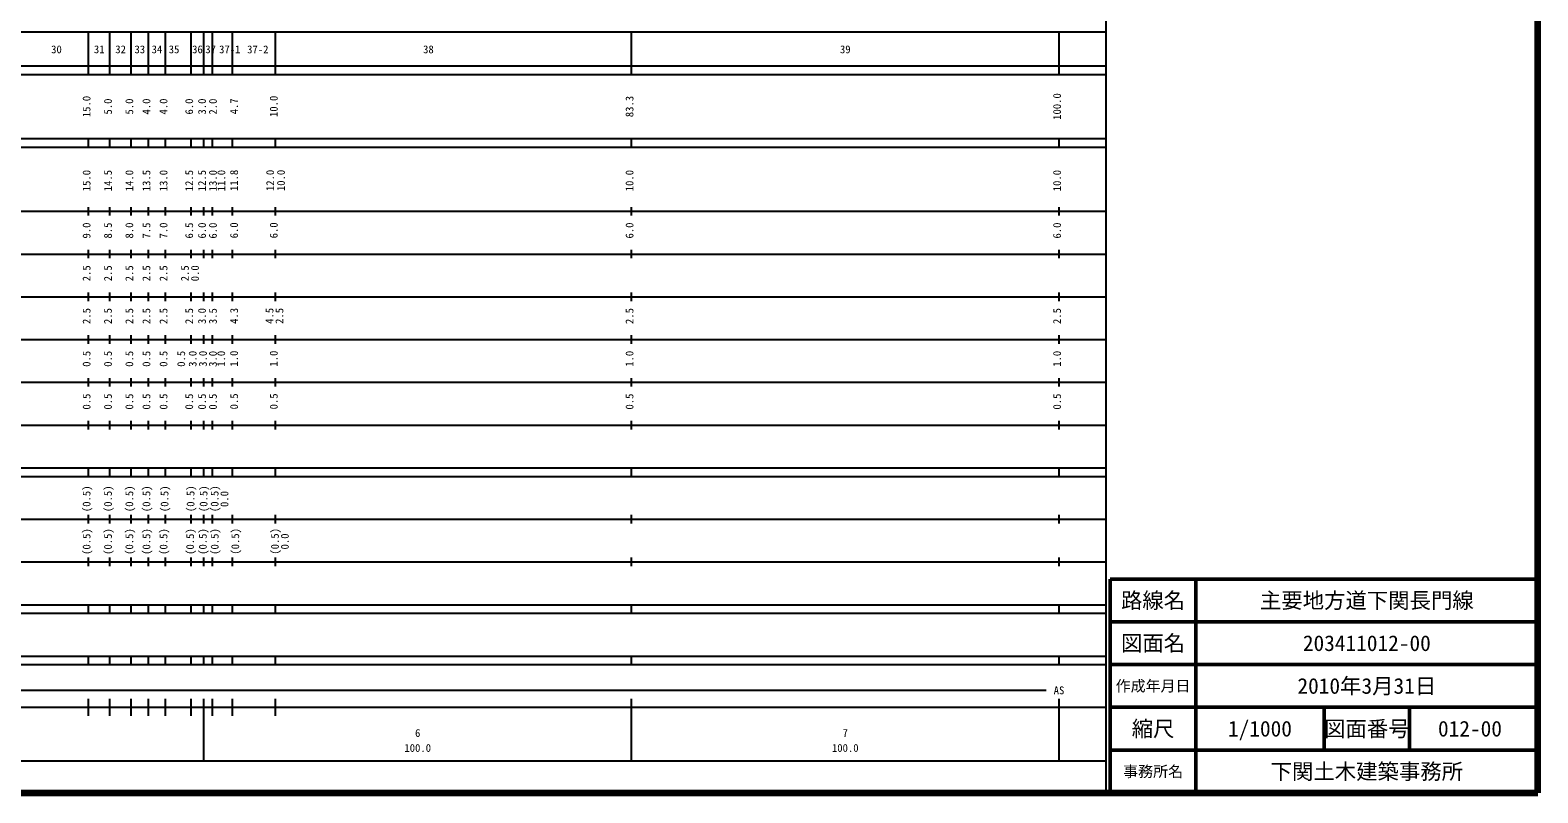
# Model space of a CAD drawing. Units: millimetres on the paper, enlarged 1000 times. Extents: x 40000 to 680000, y 20000 to 380000.
# Drawn here: x 327343 to 680000, y 20000 to 198357 of the extents above; entities that cross this region are included whole.
import ezdxf
from ezdxf.enums import TextEntityAlignment as Align

# ---------------------------------------------------------------- set-up
doc = ezdxf.new("R2010")
doc.units = ezdxf.units.MM
doc.header["$LTSCALE"] = 1000
for name, color, linetype, lineweight in [('M-TTL', 2, 'Continuous', 140), ('M-TTL-BAND', 7, 'Continuous', 25), ('M-TTL-FRAM', 2, 'Continuous', 50), ('M-TTL-LINE', 7, 'Continuous', 50)]:
    doc.layers.add(name, color=color, linetype=linetype, lineweight=lineweight)
doc.layers.add('M-TTL-TXT', color=7, linetype='Continuous')
doc.styles.add('ＭＳ ゴシック', font='')
doc.styles.get('ＭＳ ゴシック').set_extended_font_data('MS Gothic')

msp = doc.modelspace()

# ---------------------------------------------------------------- linework, layer by layer
at = {"layer": 'M-TTL'}
for p, q in [((680000, 20000), (680000, 380000)), ((40000, 20000), (680000, 20000))]:
    msp.add_line(p, q, dxfattribs=at)
at = {"layer": 'M-TTL-BAND'}
for p, q in [((579000, 20000), (579000, 370000)), ((68000, 198000), (579000, 198000)), ((341000, 188000), (341000, 198000)), ((346000, 188000), (346000, 198000)), ((351000, 188000), (351000, 198000)), ((355000, 188000), (355000, 198000)), ((359000, 188000), (359000, 198000)), ((365000, 188000), (365000, 198000)), ((368000, 188000), (368000, 198000)), ((370000, 188000), (370000, 198000)), ((374700, 188000), (374700, 198000)), ((384700, 188000), (384700, 198000)), ((468000, 188000), (468000, 198000)), ((568000, 188000), (568000, 198000)), ((40000, 190000), (579000, 190000)), ((40000, 188000), (579000, 188000)), ((40000, 173000), (579000, 173000)), ((341000, 171000), (341000, 173000)), ((346000, 171000), (346000, 173000)), ((351000, 171000), (351000, 173000)), ((355000, 171000), (355000, 173000)), ((359000, 171000), (359000, 173000)), ((365000, 171000), (365000, 173000)), ((368000, 171000), (368000, 173000)), ((370000, 171000), (370000, 173000)), ((374700, 171000), (374700, 173000)), ((384700, 171000), (384700, 173000)), ((468000, 171000), (468000, 173000)), ((568000, 171000), (568000, 173000)), ((40000, 171000), (579000, 171000)), ((40000, 156000), (579000, 156000)), ((341000, 155000), (341000, 157000)), ((346000, 155000), (346000, 157000)), ((351000, 155000), (351000, 157000)), ((355000, 155000), (355000, 157000)), ((359000, 155000), (359000, 157000)), ((365000, 155000), (365000, 157000)), ((368000, 155000), (368000, 157000)), ((370000, 155000), (370000, 157000)), ((374700, 155000), (374700, 157000)), ((384700, 155000), (384700, 157000)), ((468000, 155000), (468000, 157000)), ((568000, 155000), (568000, 157000)), ((46000, 146000), (579000, 146000)), ((341000, 145000), (341000, 147000)), ((346000, 145000), (346000, 147000)), ((351000, 145000), (351000, 147000)), ((355000, 145000), (355000, 147000)), ((359000, 145000), (359000, 147000)), ((365000, 145000), (365000, 147000)), ((368000, 145000), (368000, 147000)), ((370000, 145000), (370000, 147000)), ((374700, 145000), (374700, 147000)), ((384700, 145000), (384700, 147000)), ((468000, 145000), (468000, 147000)), ((568000, 145000), (568000, 147000)), ((52000, 136000), (579000, 136000)), ((341000, 135000), (341000, 137000)), ((346000, 135000), (346000, 137000)), ((351000, 135000), (351000, 137000)), ((355000, 135000), (355000, 137000)), ((359000, 135000), (359000, 137000)), ((365000, 135000), (365000, 137000)), ((368000, 135000), (368000, 137000)), ((370000, 135000), (370000, 137000)), ((374700, 135000), (374700, 137000)), ((384700, 135000), (384700, 137000)), ((468000, 135000), (468000, 137000)), ((568000, 135000), (568000, 137000)), ((341000, 125000), (341000, 127000)), ((346000, 125000), (346000, 127000)), ((351000, 125000), (351000, 127000)), ((355000, 125000), (355000, 127000)), ((359000, 125000), (359000, 127000)), ((365000, 125000), (365000, 127000)), ((368000, 125000), (368000, 127000)), ((370000, 125000), (370000, 127000)), ((374700, 125000), (374700, 127000)), ((384700, 125000), (384700, 127000)), ((468000, 125000), (468000, 127000)), ((568000, 125000), (568000, 127000)), ((46000, 126000), (579000, 126000)), ((341000, 115000), (341000, 117000)), ((346000, 115000), (346000, 117000)), ((351000, 115000), (351000, 117000)), ((355000, 115000), (355000, 117000)), ((359000, 115000), (359000, 117000)), ((365000, 115000), (365000, 117000)), ((368000, 115000), (368000, 117000)), ((370000, 115000), (370000, 117000)), ((374700, 115000), (374700, 117000)), ((384700, 115000), (384700, 117000)), ((468000, 115000), (468000, 117000)), ((568000, 115000), (568000, 117000)), ((52000, 116000), (579000, 116000)), ((46000, 106000), (579000, 106000)), ((341000, 105000), (341000, 107000)), ((346000, 105000), (346000, 107000)), ((351000, 105000), (351000, 107000)), ((355000, 105000), (355000, 107000)), ((359000, 105000), (359000, 107000)), ((365000, 105000), (365000, 107000)), ((368000, 105000), (368000, 107000)), ((370000, 105000), (370000, 107000)), ((374700, 105000), (374700, 107000)), ((384700, 105000), (384700, 107000)), ((468000, 105000), (468000, 107000)), ((568000, 105000), (568000, 107000)), ((40000, 96000), (579000, 96000)), ((341000, 94000), (341000, 96000)), ((346000, 94000), (346000, 96000)), ((351000, 94000), (351000, 96000)), ((355000, 94000), (355000, 96000)), ((359000, 94000), (359000, 96000)), ((365000, 94000), (365000, 96000)), ((368000, 94000), (368000, 96000)), ((370000, 94000), (370000, 96000)), ((374700, 94000), (374700, 96000)), ((384700, 94000), (384700, 96000)), ((468000, 94000), (468000, 96000)), ((568000, 94000), (568000, 96000)), ((40000, 94000), (579000, 94000)), ((341000, 83000), (341000, 85000)), ((346000, 83000), (346000, 85000)), ((351000, 83000), (351000, 85000)), ((355000, 83000), (355000, 85000)), ((359000, 83000), (359000, 85000)), ((365000, 83000), (365000, 85000)), ((368000, 83000), (368000, 85000)), ((370000, 83000), (370000, 85000)), ((374700, 83000), (374700, 85000)), ((384700, 83000), (384700, 85000)), ((468000, 83000), (468000, 85000)), ((568000, 83000), (568000, 85000)), ((49000, 84000), (579000, 84000)), ((341000, 73000), (341000, 75000)), ((346000, 73000), (346000, 75000)), ((351000, 73000), (351000, 75000)), ((355000, 73000), (355000, 75000)), ((359000, 73000), (359000, 75000)), ((365000, 73000), (365000, 75000)), ((368000, 73000), (368000, 75000)), ((370000, 73000), (370000, 75000)), ((374700, 73000), (374700, 75000)), ((384700, 73000), (384700, 75000)), ((468000, 73000), (468000, 75000)), ((568000, 73000), (568000, 75000)), ((40000, 74000), (579000, 74000)), ((40000, 64000), (579000, 64000)), ((341000, 62000), (341000, 64000)), ((346000, 62000), (346000, 64000)), ((351000, 62000), (351000, 64000)), ((355000, 62000), (355000, 64000)), ((359000, 62000), (359000, 64000)), ((365000, 62000), (365000, 64000)), ((368000, 62000), (368000, 64000)), ((370000, 62000), (370000, 64000)), ((374700, 62000), (374700, 64000)), ((384700, 62000), (384700, 64000)), ((468000, 62000), (468000, 64000)), ((568000, 62000), (568000, 64000)), ((40000, 62000), (579000, 62000)), ((40000, 52000), (579000, 52000)), ((40000, 50000), (579000, 50000)), ((341000, 50000), (341000, 52000)), ((346000, 50000), (346000, 52000)), ((351000, 50000), (351000, 52000)), ((355000, 50000), (355000, 52000)), ((359000, 50000), (359000, 52000)), ((365000, 50000), (365000, 52000)), ((368000, 50000), (368000, 52000)), ((370000, 50000), (370000, 52000)), ((374700, 50000), (374700, 52000)), ((384700, 50000), (384700, 52000)), ((468000, 50000), (468000, 52000)), ((568000, 50000), (568000, 52000)), ((71000, 44000), (565000, 44000)), ((40000, 40000), (579000, 40000)), ((341000, 38000), (341000, 42000)), ((346000, 38000), (346000, 42000)), ((351000, 38000), (351000, 42000)), ((355000, 38000), (355000, 42000)), ((359000, 38000), (359000, 42000)), ((365000, 38000), (365000, 42000)), ((368000, 27500), (368000, 42000)), ((370000, 38000), (370000, 42000)), ((374700, 38000), (374700, 42000)), ((384700, 38000), (384700, 42000)), ((468000, 27500), (468000, 42000)), ((568000, 27500), (568000, 42000)), ((68000, 27500), (579000, 27500))]:
    msp.add_line(p, q, dxfattribs=at)
at = {"layer": 'M-TTL-FRAM'}
for p, q in [((680000, 70000), (580000, 70000)), ((580000, 70000), (580000, 20000))]:
    msp.add_line(p, q, dxfattribs=at)
at = {"layer": 'M-TTL-LINE'}
for p, q in [((600000, 70000), (600000, 20000)), ((680000, 60000), (580000, 60000)), ((680000, 50000), (580000, 50000)), ((680000, 40000), (580000, 40000)), ((630000, 40000), (630000, 30000)), ((650000, 40000), (650000, 30000)), ((680000, 30000), (580000, 30000))]:
    msp.add_line(p, q, dxfattribs=at)

# ---------------------------------------------------------------- texts
at = {"layer": 'M-TTL-BAND', "style": 'ＭＳ ゴシック'}
for s, p in [('30', (333500, 192405)), ('31', (343500, 192405)), ('32', (348500, 192405)), ('33', (353000, 192405)), ('34', (357000, 192405)), ('35', (361000, 192405)), ('36', (366477, 192405)), ('37', (369565, 192405)), ('37-1', (374033, 192401)), ('37-2', (380591, 192394)), ('38', (420500, 192405)), ('39', (518000, 192405)), ('AS', (568000, 42500)), ('6', (418000, 32523)), ('7', (518000, 32523)), ('100.0', (418000, 29033)), ('100.0', (518000, 29033))]:
    msp.add_text(s, height=1833, dxfattribs=at).set_placement(p, align=Align.BOTTOM_CENTER)
for s, p in [('100.0', (569000, 180500)), ('15.0', (342000, 180500)), ('5.0', (347000, 180500)), ('5.0', (352000, 180500)), ('4.0', (356000, 180500)), ('4.0', (360000, 180500)), ('6.0', (366000, 180500)), ('3.0', (369000, 180500)), ('2.0', (371550, 180485)), ('4.7', (376500, 180541)), ('10.0', (385779, 180541)), ('83.3', (469000, 180500)), ('15.0', (342000, 163174)), ('14.5', (347000, 163174)), ('14.0', (352000, 163174)), ('13.5', (356000, 163174)), ('13.0', (360000, 163174)), ('12.5', (366000, 163174)), ('12.5', (369000, 163174)), ('13.0', (371550, 163159)), ('11.0', (373520, 163186)), ('11.8', (376500, 163215)), ('12.0', (384937, 163211)), ('10.0', (387473, 163211)), ('10.0', (469000, 163174)), ('10.0', (569000, 163174)), ('9.0', (342000, 151500)), ('8.5', (347000, 151500)), ('8.0', (352000, 151500)), ('7.5', (356000, 151500)), ('7.0', (360000, 151500)), ('6.5', (366000, 151500)), ('6.0', (369000, 151500)), ('6.0', (371550, 151485)), ('6.0', (376500, 151541)), ('6.0', (385779, 151541)), ('6.0', (469000, 151500)), ('6.0', (569000, 151500)), ('2.5', (342000, 141500)), ('2.5', (347000, 141500)), ('2.5', (352000, 141500)), ('2.5', (356000, 141500)), ('2.5', (360000, 141500)), ('2.5', (365000, 141500)), ('0.0', (367370, 141500)), ('2.5', (342000, 131500)), ('2.5', (347000, 131500)), ('2.5', (352000, 131500)), ('2.5', (356000, 131500)), ('2.5', (360000, 131500)), ('2.5', (366000, 131500)), ('3.0', (369000, 131500)), ('3.5', (371550, 131485)), ('4.3', (376500, 131541)), ('4.5', (384794, 131547)), ('2.5', (387108, 131527)), ('2.5', (469000, 131500)), ('2.5', (569000, 131500)), ('0.5', (342000, 121500)), ('0.5', (347000, 121500)), ('0.5', (352000, 121500)), ('0.5', (356000, 121500)), ('0.5', (360000, 121500)), ('0.5', (364133, 121500)), ('3.0', (366809, 121500)), ('3.0', (369218, 121503)), ('3.0', (371550, 121485)), ('1.0', (373493, 121503)), ('1.0', (376500, 121541)), ('1.0', (385779, 121541)), ('1.0', (469000, 121500)), ('1.0', (569000, 121500)), ('0.5', (342000, 111500)), ('0.5', (347000, 111500)), ('0.5', (352000, 111500)), ('0.5', (356000, 111500)), ('0.5', (360000, 111500)), ('0.5', (366000, 111500)), ('0.5', (369000, 111500)), ('0.5', (371550, 111485)), ('0.5', (376500, 111541)), ('0.5', (385779, 111541)), ('0.5', (469000, 111500)), ('0.5', (569000, 111500)), ('(0.5)', (342000, 88764)), ('(0.5)', (347000, 88764)), ('(0.5)', (352000, 88764)), ('(0.5)', (356000, 88764)), ('(0.5)', (360235, 88764)), ('(0.5)', (366321, 88773)), ('(0.5)', (369366, 88773)), ('(0.5)', (371949, 88776)), ('0.0', (374242, 88715)), ('(0.5)', (342000, 78764)), ('(0.5)', (347000, 78764)), ('(0.5)', (352000, 78764)), ('(0.5)', (356000, 78764)), ('(0.5)', (360000, 78764)), ('(0.5)', (366219, 78764)), ('(0.5)', (369190, 78772)), ('(0.5)', (371964, 78775)), ('(0.5)', (376778, 78814)), ('(0.5)', (386057, 78814)), ('0.0', (388376, 78787))]:
    msp.add_text(s, height=1833, rotation=90, dxfattribs=at).set_placement(p, align=Align.BOTTOM_CENTER)
at = {"layer": 'M-TTL-TXT', "style": 'ＭＳ ゴシック'}
for s, height, p in [('路線名', 3666, (590000, 65000)), ('路線名', 3666, (590000, 65000)), ('主要地方道下関長門線', 3666, (640000, 65000)), ('図面名', 3666, (590000, 55000)), ('図面名', 3666, (590000, 55000)), ('203411012-00', 3666, (640000, 55000)), ('作成年月日', 2566, (590000, 45000)), ('作成年月日', 2566, (590000, 45000)), ('2010年3月31日', 3666, (640000, 45000)), ('縮尺', 3666, (590000, 35000)), ('縮尺', 3666, (590000, 35000)), ('1/1000', 3666, (615000, 35000)), ('図面番号', 3666, (640000, 35000)), ('図面番号', 3666, (640000, 35000)), ('012-00', 3666, (664125, 35000)), ('事務所名', 2566, (590000, 25000)), ('事務所名', 2566, (590000, 25000)), ('下関土木建築事務所', 3666, (640000, 25000))]:
    msp.add_text(s, height=height, dxfattribs=at).set_placement(p, align=Align.MIDDLE_CENTER)

doc.saveas('drawing.dxf')
